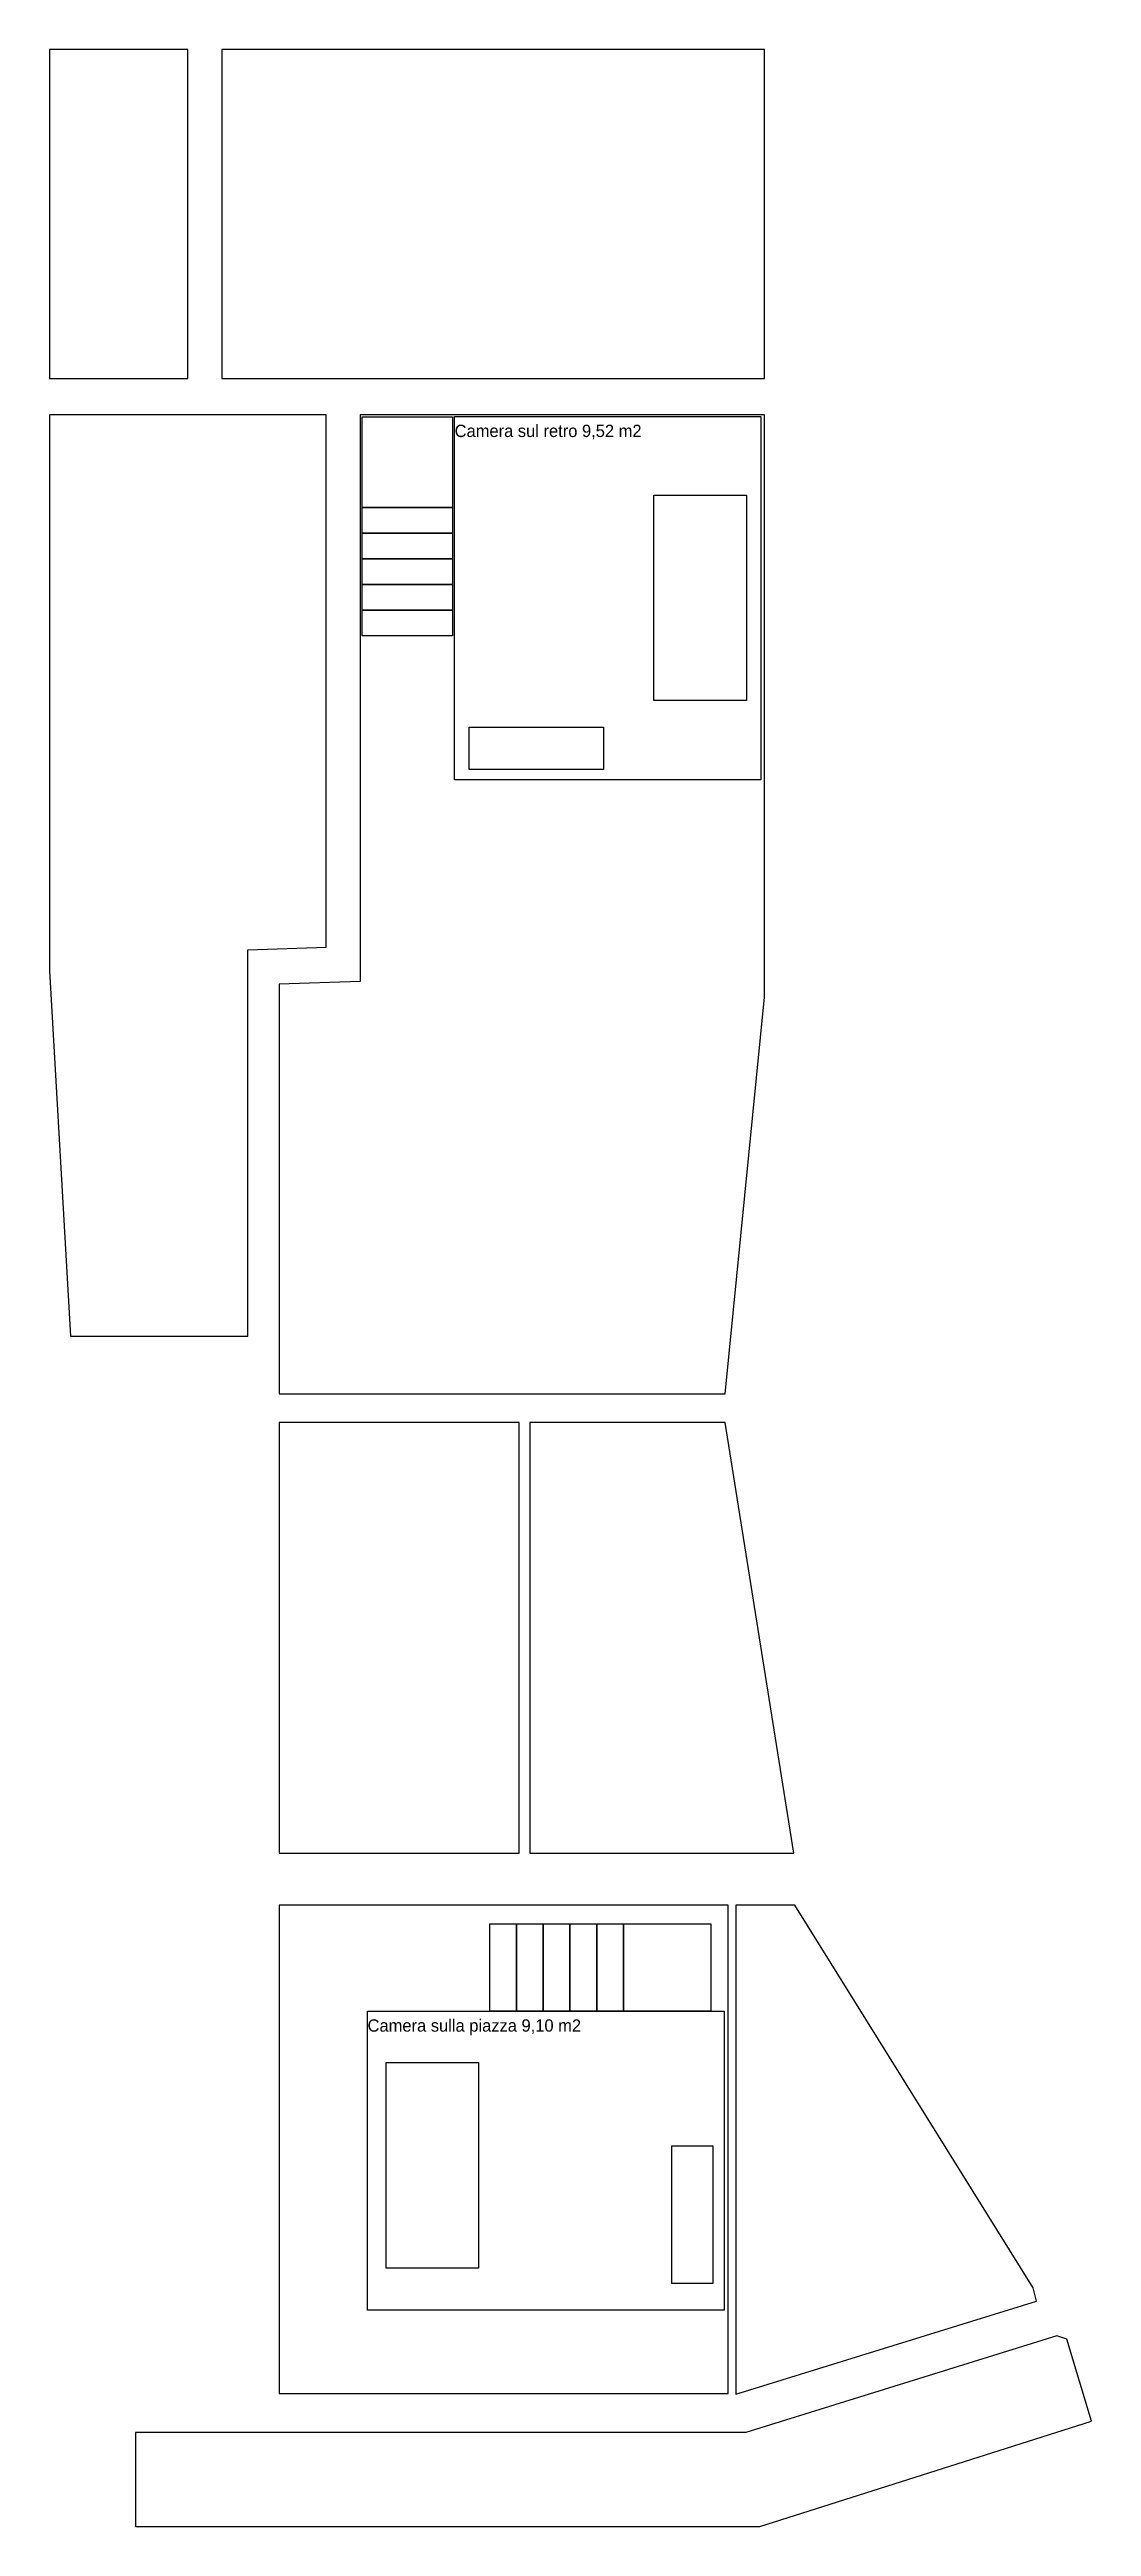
# Model space of a CAD drawing. Header units: metres. Extents: x 0.4 to 10.5, y 0 to 24.1.
import ezdxf

# ---------------------------------------------------------------- set-up
doc = ezdxf.new("R2010")
doc.units = ezdxf.units.M
for name, color, linetype in [('ARREDI', 4, 'Continuous'), ('IMPALCATI', 3, 'Continuous'), ('RAMPE', 32, 'Continuous'), ('SBARCHI', 5, 'Continuous'), ('TESTI', 7, 'Continuous'), ('VANI_DOCFA', 8, 'Continuous')]:
    doc.layers.add(name, color=color, linetype=linetype)

msp = doc.modelspace()

# ---------------------------------------------------------------- linework, layer by layer
at = {"layer": 'ARREDI'}
for points in [[(6.289, 19.7686), (7.189, 19.7686), (7.189, 17.7686), (6.289, 17.7686)], [(4.489, 17.5086), (5.799, 17.5086), (5.799, 17.0986), (4.489, 17.0986)], [(3.6816, 4.5152), (4.5816, 4.5152), (4.5816, 2.5152), (3.6816, 2.5152)], [(6.4616, 3.7052), (6.8616, 3.7052), (6.8616, 2.3652), (6.4616, 2.3652)]]:
    msp.add_lwpolyline(points, close=True, dxfattribs=at)
at = {"layer": 'IMPALCATI'}
for points in [[(4.349, 20.5336), (7.329, 20.5336), (7.329, 16.9986), (4.349, 16.9986)], [(3.5016, 5.0152), (6.9716, 5.0152), (6.9716, 2.1052), (3.5016, 2.1052)]]:
    msp.add_lwpolyline(points, close=True, dxfattribs=at)
at = {"layer": 'RAMPE'}
for points in [[(3.449, 19.6486), (4.329, 19.6486), (4.329, 19.3986), (3.449, 19.3986)], [(3.449, 19.3986), (4.329, 19.3986), (4.329, 19.1486), (3.449, 19.1486)], [(3.449, 19.1486), (4.329, 19.1486), (4.329, 18.8986), (3.449, 18.8986)], [(3.449, 18.8986), (4.329, 18.8986), (4.329, 18.6486), (3.449, 18.6486)], [(3.449, 18.6486), (4.329, 18.6486), (4.329, 18.3986), (3.449, 18.3986)], [(4.6916, 5.8652), (4.9516, 5.8652), (4.9516, 5.0152), (4.6916, 5.0152)], [(4.9516, 5.8652), (5.2116, 5.8652), (5.2116, 5.0152), (4.9516, 5.0152)], [(5.2116, 5.8652), (5.4716, 5.8652), (5.4716, 5.0152), (5.2116, 5.0152)], [(5.4716, 5.8652), (5.7316, 5.8652), (5.7316, 5.0152), (5.4716, 5.0152)], [(5.7316, 5.8652), (5.9916, 5.8652), (5.9916, 5.0152), (5.7316, 5.0152)]]:
    msp.add_lwpolyline(points, close=True, dxfattribs=at)
at = {"layer": 'SBARCHI'}
for points in [[(3.449, 20.5286), (4.329, 20.5286), (4.329, 19.6486), (3.449, 19.6486)], [(5.9916, 5.8652), (6.8416, 5.8652), (6.8416, 5.0152), (5.9916, 5.0152)]]:
    msp.add_lwpolyline(points, close=True, dxfattribs=at)
at = {"layer": 'VANI_DOCFA'}
for points in [[(0.4064, 24.1046), (0.4064, 20.9042), (1.7526, 20.9042), (1.7526, 24.1046)], [(2.0828, 24.1046), (2.0828, 20.9042), (7.366, 20.9042), (7.366, 24.1046)], [(0.4064, 20.5486), (0.4064, 15.137638), (0.611124, 11.5824), (2.3368, 11.5824), (2.3368, 15.342362), (3.0988, 15.367762), (3.0988, 20.5486)], [(3.429, 20.5486), (3.429, 15.036038), (2.6416, 15.010638), (2.6416, 11.0236), (6.982714, 11.0236), (7.366, 14.88313), (7.366, 20.5486)], [(2.6416, 10.7442), (2.6416, 6.5532), (4.9784, 6.5532), (4.9784, 10.7442)], [(5.08, 10.7442), (5.08, 6.5532), (7.649718, 6.5532), (6.98119, 10.7442)], [(2.6416, 6.0452), (2.6416, 1.2954), (7.0104, 1.2954), (7.0104, 6.0452)], [(7.0866, 6.0452), (7.0866, 1.286256), (10.01268, 2.192528), (9.980422, 2.32156), (7.659624, 6.0452)], [(10.547096, 1.024636), (10.307574, 1.823212), (10.211054, 1.85547), (7.18439, 0.9144), (1.2446, 0.9144), (1.2446, 0), (7.31901, 0)]]:
    msp.add_lwpolyline(points, close=True, dxfattribs=at)

# ---------------------------------------------------------------- texts
at = {"layer": 'TESTI'}
for s, p in [('Camera sul retro 9,52 m2', (4.349, 20.3336)), ('Camera sulla piazza 9,10 m2', (3.5016, 4.8152))]:
    msp.add_text(s, height=0.12, dxfattribs=at).set_placement(p)

doc.saveas('drawing.dxf')
